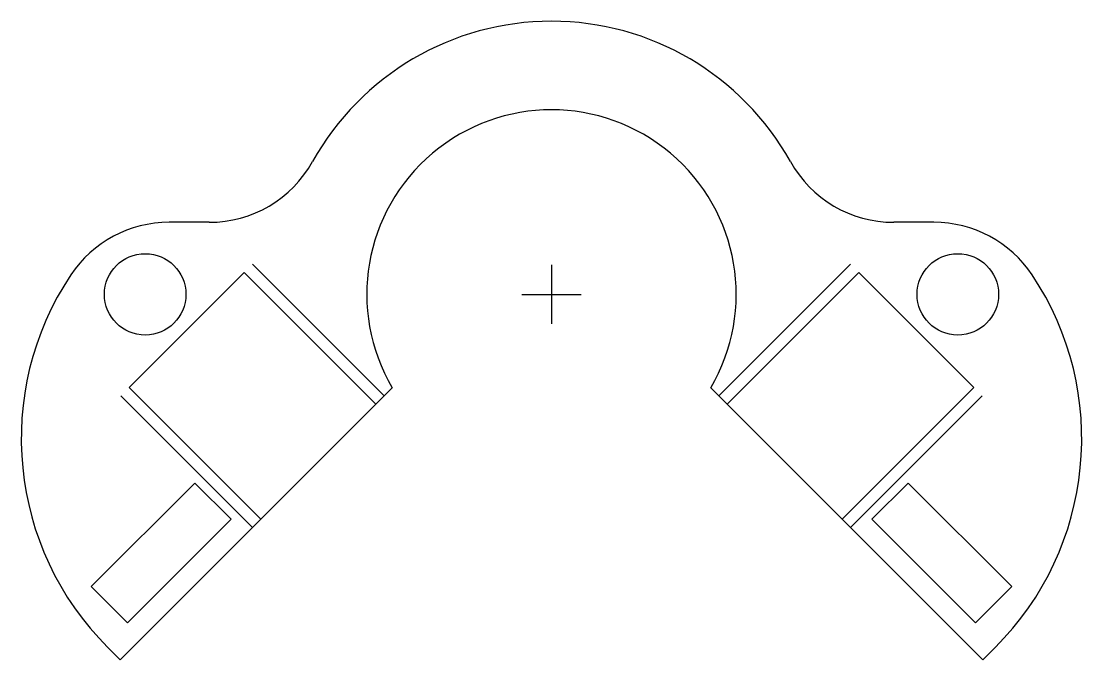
# Model space of a CAD drawing. Header units: inches. Extents: x -0.9 to 0.9, y -0.62 to 0.46.
import ezdxf

# ---------------------------------------------------------------- set-up
doc = ezdxf.new("R2010")
doc.units = ezdxf.units.IN
doc.layers.get('0').update_dxf_attribs({"linetype": 'CONTINUOUS'})

msp = doc.modelspace()

# ---------------------------------------------------------------- linework, layer by layer
for p, q in [((-0.579, 0.122), (-0.6469, 0.122)), ((0.6469, 0.122), (0.579, 0.122)), ((-0.5198, 0.037), (-0.7147, -0.1579)), ((-0.5198, 0.037), (-0.2971, -0.1857)), ((-0.5059, 0.0509), (-0.2832, -0.1718)), ((0, 0.05), (0, -0.05)), ((0.5059, 0.0509), (0.2832, -0.1718)), ((0.5198, 0.037), (0.2971, -0.1857)), ((0.5198, 0.037), (0.7147, -0.1579)), ((-0.05, 0), (0.05, 0)), ((-0.73, -0.6186), (-0.2695, -0.1582)), ((-0.492, -0.3806), (-0.7147, -0.1579)), ((0.2695, -0.1582), (0.73, -0.6186)), ((0.492, -0.3806), (0.7147, -0.1579)), ((-0.5059, -0.3945), (-0.7286, -0.1718)), ((0.5059, -0.3945), (0.7286, -0.1718)), ((-0.7508, -0.5978), (-0.73, -0.6186)), ((0.73, -0.6186), (0.7508, -0.5978))]:
    msp.add_line(p, q)
for points in [[(-0.7787, -0.4947), (-0.7174, -0.556), (-0.5421, -0.3806), (-0.6033, -0.3194)], [(0.7174, -0.556), (0.7787, -0.4947), (0.6033, -0.3194), (0.5421, -0.3806)]]:
    msp.add_lwpolyline(points, close=True)
for centre in [(-0.6875, 0), (0.6875, 0)]:
    msp.add_circle(centre, 0.0689)
for centre, radius, start, end in [((0, 0), 0.4625, 29.0852, 150.9148), ((0, 0), 0.3125, -30.406, 210.406), ((-0.579, 0.322), 0.2, 270, 330.9148), ((0.579, 0.322), 0.2, 209.0852, 270), ((-0.6469, -0.078), 0.2, 90, 146.3369), ((0.6469, -0.078), 0.2, 33.6631, 90), ((-0.3972, -0.2442), 0.5, 146.3369, 225), ((0.3972, -0.2442), 0.5, -45, 33.6631)]:
    msp.add_arc(centre, radius, start, end)

doc.saveas('drawing.dxf')
